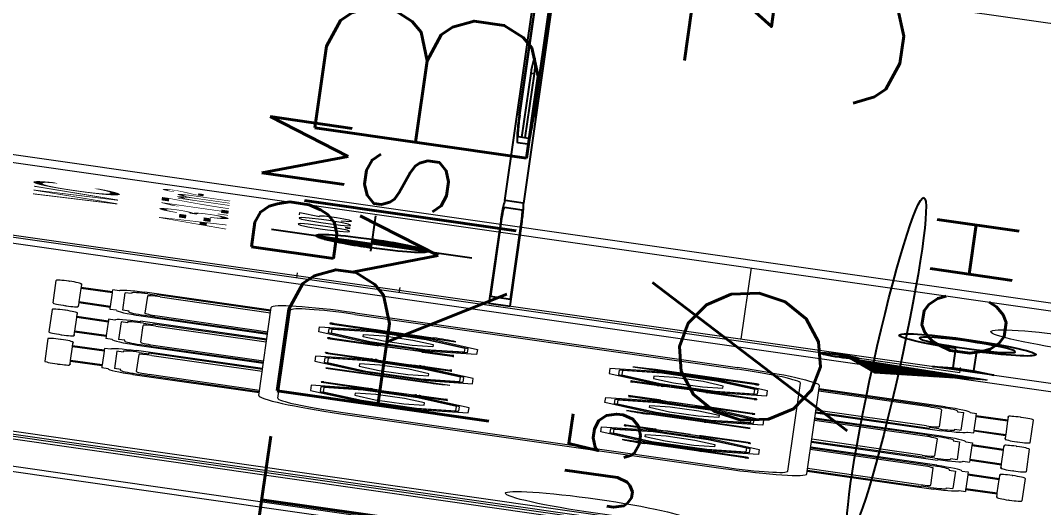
# Model space of a CAD drawing. Header units: millimetres. Extents: x -361192058 to 101130107379, y -14071650034 to 19218552450.
# Drawn here: x -136911.7 to -136823.7, y 44457.9 to 44499.8 of the extents above; entities that cross this region are included whole.
import ezdxf
from ezdxf.enums import TextEntityAlignment as Align

# ---------------------------------------------------------------- set-up
doc = ezdxf.new("R2010")
doc.units = ezdxf.units.MM
doc.header["$LTSCALE"] = 0.5
for name, color, linetype in [('02', 2, 'Continuous'), ('APBAN', 4, 'Continuous'), ('DIVERSOS', 4, 'Continuous'), ('ESQUADRIA', 3, 'Continuous'), ('HATCH', 8, 'Continuous'), ('MOBIL-I', 251, 'Continuous'), ('parede', 2, 'Continuous'), ('PISO', 8, 'Continuous'), ('TEXTO2', 3, 'Continuous'), ('TUBULAÇÃO_HIDRÁULICA', 5, 'Continuous'), ('TXT_0', 7, 'Continuous')]:
    doc.layers.add(name, color=color, linetype=linetype)
doc.styles.add('ADITIVOCAD', font='ROMANS.shx')
doc.styles.add('COTAS', font='romans.shx')
doc.styles.add('SANSSERIF', font='sas_____.pfb', dxfattribs={"height": 1})
doc.styles.get("Standard").update_dxf_attribs({"font": 'txt.shx', "height": 0.12})

# ---------------------------------------------------------------- blocks, each defined once
blk = doc.blocks.new('ADC_CHUVEIRO')
for p, q in [((0, 0.045), (0, -0.045)), ((0.03, 0.015), (0, 0.045)), ((0.395, 0.015), (0.03, 0.015)), ((0.03, -0.015), (0.03, 0.015)), ((0, -0.045), (0.03, -0.015)), ((0.03, -0.015), (0.3953, -0.015))]:
    blk.add_line(p, q)
blk.add_circle((0.494, 0.0009), 0.07)
blk.add_arc((0.494, 0.0009), 0.1, 189.1456, 171.891)
blk = doc.blocks.new('ADC_VASO_02')
blk.add_lwpolyline([(-0.175, 0.15), (-0.175, 0.6, -0.414214), (-0.125, 0.65), (0.125, 0.65, -0.414214), (0.175, 0.6), (0.175, 0.1496)], format="xyb")
for points in [[(0.1388, 0.2754, -0.414214), (0.0988, 0.2354), (-0.0948, 0.2354, -0.414214), (-0.1348, 0.2754), (-0.1348, 0.5704, -0.414214), (-0.0948, 0.6104), (0.0988, 0.6104, -0.414214), (0.1388, 0.5704)], [(0.1303, 0.2754, -0.414214), (0.0988, 0.2439), (-0.0948, 0.2439, -0.414214), (-0.1263, 0.2754), (-0.1263, 0.5704, -0.414214), (-0.0948, 0.6019), (0.0988, 0.6019, -0.414214), (0.1303, 0.5704)], [(-0.17, 0.15, 0.414214), (-0.2, 0.12), (-0.2, 0), (0.2, 0), (0.2, 0.12, 0.414214), (0.17, 0.15)], [(-0.17, 0.14, 0.414214), (-0.19, 0.12), (-0.19, 0.01), (0.19, 0.01), (0.19, 0.12, 0.414214), (0.17, 0.14)]]:
    blk.add_lwpolyline(points, format="xyb", close=True)
blk.add_lwpolyline([(0.0363, 0.2439), (0.0363, 0.3375), (-0.0344, 0.3375), (-0.0344, 0.2439)])
blk.add_arc((0.0009, 0.3215), 0.0388, 24.3951, 155.6049)
blk = doc.blocks.new('Adc_nivelpl')
h = blk.add_hatch()
h.set_pattern_fill('_U', color=256, scale=0.005, angle=45, style=0, double=1)
h.set_pattern_definition([(45, (-5.8772514, -3.5161936), (-0.003535534, 0.003535534), []), (135, (-5.8772514, -3.5161936), (-0.003535534, -0.003535534), [])])
h.paths.add_polyline_path([(0.1954, -0.0865, 0.414214), (0.0865, -0.1954), (0.1954, -0.1954)])
h.paths.add_polyline_path([(0.1954, -0.1954), (0.1954, -0.3043, 0.414214), (0.3043, -0.1954)])
for p, q in [((0.1954, 0), (0.1954, -0.3908)), ((0.8958, -0.1954), (0, -0.1954))]:
    blk.add_line(p, q)
blk.add_circle((0.1954, -0.1954), 0.1089)
at = {"flags": 8}
blk.add_attdef('NIVEL', (0.3642, -0.1501), '', height=0.1, dxfattribs=at)
blk = doc.blocks.new('Adh_hicol0')
for radius in [0.559, 0.515]:
    blk.add_circle((0, 0), radius)
blk = doc.blocks.new('Adh_BalaoAf')
for p, q in [((0, 0), (0.65, 0)), ((1.8, 0), (1.15, 0))]:
    blk.add_line(p, q)
blk.add_circle((0.9, 0), 0.25)
blk = doc.blocks.new('APROVADO QUADRA 21.2 MBVII')
at = {"layer": 'HATCH', "lineweight": 18}
h = blk.add_hatch(dxfattribs=at)
h.set_pattern_fill('LINE,_O', color=256, scale=0.001, angle=158.4888)
h.set_pattern_definition([(158.48882318, (6977.75186, 2650.1046233), (-0.001164217631, -0.002953848728), [])])
h.paths.add_polyline_path([(4747.5107, 2466.4483), (4747.6774, 2466.2856), (4747.7122, 2466.4879)])
at = {"layer": '02', "color": 8, "lineweight": 18}
blk.add_line((4749.1309, 2468.3473), (4749.1309, 2465.9973), dxfattribs=at)
at = {"layer": 'DIVERSOS', "color": 8, "lineweight": 18}
for p, q in [((4754.4727, 2451.1973), (4754.4727, 2473.7973)), ((4743.9809, 2465.6909), (4743.9809, 2467.6909)), ((4744.1309, 2467.6909), (4744.1309, 2465.6909))]:
    blk.add_line(p, q, dxfattribs=at)
at = {"layer": 'DIVERSOS', "lineweight": 18}
blk.add_line((4747.7122, 2466.4879), (4747.6774, 2466.2856), dxfattribs=at)
blk.add_lwpolyline([(4747.7122, 2466.4879), (4747.5107, 2466.4483), (4747.6774, 2466.2856)], dxfattribs=at)
at = {"layer": 'ESQUADRIA', "color": 8, "lineweight": 18}
for p, q in [((4744.0359, 2467.6909), (4744.0359, 2465.6909)), ((4744.0759, 2467.6909), (4744.0759, 2465.6909))]:
    blk.add_line(p, q, dxfattribs=at)
at = {"layer": 'MOBIL-I', "color": 8, "lineweight": 18}
for p, q in [((4745.9634, 2467.6213), (4745.9634, 2467.6222)), ((4746.5183, 2467.6213), (4746.5183, 2467.6222)), ((4746.6042, 2467.6213), (4746.6042, 2467.6222)), ((4745.5353, 2467.6037), (4745.5168, 2467.6037)), ((4745.5815, 2467.5576), (4745.5815, 2467.6037)), ((4745.5999, 2467.5576), (4745.5999, 2467.6037)), ((4745.858, 2467.5576), (4745.858, 2467.6037)), ((4745.8765, 2467.5576), (4745.8765, 2467.6037)), ((4745.9414, 2467.6037), (4745.9229, 2467.6037)), ((4746.0901, 2467.6037), (4746.0717, 2467.6037)), ((4746.1363, 2467.5576), (4746.1363, 2467.6037)), ((4746.1548, 2467.5576), (4746.1548, 2467.6037)), ((4746.4128, 2467.5576), (4746.4128, 2467.6037)), ((4746.4313, 2467.5576), (4746.4313, 2467.6037)), ((4746.4962, 2467.6037), (4746.4777, 2467.6037)), ((4746.6262, 2467.6037), (4746.6447, 2467.6037)), ((4746.6911, 2467.5576), (4746.6911, 2467.6037)), ((4746.7096, 2467.5576), (4746.7096, 2467.6037)), ((4746.9677, 2467.5576), (4746.9677, 2467.6037)), ((4746.9861, 2467.5576), (4746.9861, 2467.6037)), ((4747.0323, 2467.6037), (4747.0508, 2467.6037)), ((4745.5815, 2467.5576), (4745.5446, 2467.5576)), ((4745.5446, 2467.5483), (4745.5446, 2467.5576)), ((4745.5999, 2467.5576), (4745.5815, 2467.5576)), ((4745.858, 2467.5576), (4745.5999, 2467.5576)), ((4745.8765, 2467.5576), (4745.858, 2467.5576)), ((4745.9134, 2467.5576), (4745.8765, 2467.5576)), ((4745.9134, 2467.5483), (4745.9134, 2467.5576)), ((4746.1363, 2467.5576), (4746.0994, 2467.5576)), ((4746.0994, 2467.5483), (4746.0994, 2467.5576)), ((4746.1548, 2467.5576), (4746.1363, 2467.5576)), ((4746.4128, 2467.5576), (4746.1548, 2467.5576)), ((4746.4313, 2467.5576), (4746.4128, 2467.5576)), ((4746.4682, 2467.5576), (4746.4313, 2467.5576)), ((4746.4682, 2467.5483), (4746.4682, 2467.5576)), ((4746.6542, 2467.5576), (4746.6911, 2467.5576)), ((4746.6542, 2467.5483), (4746.6542, 2467.5576)), ((4746.6911, 2467.5576), (4746.7096, 2467.5576)), ((4746.7096, 2467.5576), (4746.9677, 2467.5576)), ((4746.9677, 2467.5576), (4746.9861, 2467.5576)), ((4746.9861, 2467.5576), (4747.023, 2467.5576)), ((4747.023, 2467.5483), (4747.023, 2467.5576)), ((4745.8949, 2467.5391), (4745.563, 2467.5391)), ((4745.563, 2467.5299), (4745.563, 2467.5391)), ((4745.8949, 2467.5299), (4745.8949, 2467.5391)), ((4746.4497, 2467.5391), (4746.1179, 2467.5391)), ((4746.1179, 2467.5299), (4746.1179, 2467.5391)), ((4746.4497, 2467.5299), (4746.4497, 2467.5391)), ((4746.6727, 2467.5391), (4747.0046, 2467.5391)), ((4746.6727, 2467.5299), (4746.6727, 2467.5391)), ((4747.0046, 2467.5299), (4747.0046, 2467.5391)), ((4745.5492, 2467.5299), (4745.563, 2467.5299)), ((4745.9088, 2467.5299), (4745.8949, 2467.5299)), ((4746.104, 2467.5299), (4746.1179, 2467.5299)), ((4746.4636, 2467.5299), (4746.4497, 2467.5299)), ((4746.6588, 2467.5299), (4746.6727, 2467.5299)), ((4747.0184, 2467.5299), (4747.0046, 2467.5299)), ((4745.4983, 2467.3269), (4745.4983, 2467.5114)), ((4745.5077, 2467.5114), (4745.4983, 2467.5114)), ((4745.5261, 2467.5068), (4745.5261, 2467.493)), ((4745.5676, 2467.5068), (4745.8903, 2467.5068)), ((4745.9318, 2467.5068), (4745.9318, 2467.493)), ((4745.9503, 2467.5114), (4745.9597, 2467.5114)), ((4745.9597, 2467.3269), (4745.9597, 2467.5114)), ((4746.0531, 2467.3269), (4746.0531, 2467.5114)), ((4746.0625, 2467.5114), (4746.0531, 2467.5114)), ((4746.0809, 2467.5068), (4746.0809, 2467.493)), ((4746.1225, 2467.5068), (4746.4451, 2467.5068)), ((4746.4867, 2467.5068), (4746.4867, 2467.493)), ((4746.5051, 2467.5114), (4746.5145, 2467.5114)), ((4746.5145, 2467.3269), (4746.5145, 2467.5114)), ((4746.6079, 2467.3269), (4746.6079, 2467.5114)), ((4746.6173, 2467.5114), (4746.6079, 2467.5114)), ((4746.6358, 2467.5068), (4746.6358, 2467.493)), ((4747, 2467.5068), (4746.6773, 2467.5068)), ((4747.0415, 2467.5068), (4747.0415, 2467.493)), ((4747.0599, 2467.5114), (4747.0693, 2467.5114)), ((4747.0693, 2467.3269), (4747.0693, 2467.5114)), ((4745.5167, 2467.3269), (4745.5167, 2467.493)), ((4745.5261, 2467.493), (4745.5167, 2467.493)), ((4745.9318, 2467.493), (4745.9412, 2467.493)), ((4745.9412, 2467.3269), (4745.9412, 2467.493)), ((4746.0715, 2467.3269), (4746.0715, 2467.493)), ((4746.0809, 2467.493), (4746.0715, 2467.493)), ((4746.4867, 2467.493), (4746.4961, 2467.493)), ((4746.4961, 2467.3269), (4746.4961, 2467.493)), ((4746.6264, 2467.3269), (4746.6264, 2467.493)), ((4746.6358, 2467.493), (4746.6264, 2467.493)), ((4747.0415, 2467.493), (4747.0509, 2467.493)), ((4747.0509, 2467.3269), (4747.0509, 2467.493)), ((4745.5492, 2467.4884), (4745.5492, 2467.3269)), ((4745.9088, 2467.4884), (4745.9088, 2467.3269)), ((4746.104, 2467.4884), (4746.104, 2467.3269)), ((4746.4636, 2467.4884), (4746.4636, 2467.3269)), ((4746.6588, 2467.4884), (4746.6588, 2467.3269)), ((4747.0184, 2467.4884), (4747.0184, 2467.3269)), ((4745.4481, 2467.3269), (4747.1195, 2467.3269)), ((4745.4481, 2467.2989), (4747.1195, 2467.2989)), ((4745.5851, 2467.2399), (4745.5916, 2467.2399)), ((4745.8639, 2467.2399), (4745.8703, 2467.2399)), ((4746.4187, 2467.2399), (4746.4251, 2467.2399)), ((4746.7037, 2467.2399), (4746.6973, 2467.2399)), ((4746.9825, 2467.2399), (4746.976, 2467.2399)), ((4745.5814, 2467.2362), (4745.5814, 2467.0885)), ((4745.5842, 2467.2344), (4745.5842, 2467.1716)), ((4745.5869, 2467.2371), (4745.5897, 2467.2371)), ((4745.5925, 2467.2344), (4745.5925, 2467.1716)), ((4745.5953, 2467.2362), (4745.5953, 2467.0553)), ((4745.8602, 2467.2362), (4745.8602, 2467.1674)), ((4745.8629, 2467.2362), (4745.8629, 2467.173)), ((4745.8639, 2467.2371), (4745.8703, 2467.2371)), ((4745.8712, 2467.2362), (4745.8712, 2467.173)), ((4745.874, 2467.2362), (4745.874, 2467.1674)), ((4746.1362, 2467.2362), (4746.1362, 2467.0885)), ((4746.139, 2467.2344), (4746.139, 2467.1716)), ((4746.1473, 2467.2344), (4746.1473, 2467.1716)), ((4746.1501, 2467.2362), (4746.1501, 2467.0553)), ((4746.415, 2467.2362), (4746.415, 2467.1674)), ((4746.4178, 2467.2362), (4746.4178, 2467.173)), ((4746.4187, 2467.2371), (4746.4251, 2467.2371)), ((4746.4261, 2467.2362), (4746.4261, 2467.173)), ((4746.4288, 2467.2362), (4746.4288, 2467.1674)), ((4746.6936, 2467.2362), (4746.6936, 2467.1674)), ((4746.6964, 2467.2362), (4746.6964, 2467.173)), ((4746.7037, 2467.2371), (4746.6973, 2467.2371)), ((4746.7047, 2467.2362), (4746.7047, 2467.173)), ((4746.7074, 2467.2362), (4746.7074, 2467.1674)), ((4746.9723, 2467.2362), (4746.9723, 2467.0553)), ((4746.9751, 2467.2344), (4746.9751, 2467.1716)), ((4746.9807, 2467.2371), (4746.9779, 2467.2371)), ((4746.9834, 2467.2344), (4746.9834, 2467.1716)), ((4746.9862, 2467.2362), (4746.9862, 2467.0885)), ((4745.3269, 2467.2057), (4745.3269, 2466.6463)), ((4745.3549, 2467.2057), (4745.3549, 2466.6463)), ((4747.2127, 2467.2057), (4747.2127, 2466.6463)), ((4747.2407, 2467.2057), (4747.2407, 2466.6463)), ((4745.5814, 2467.1661), (4745.5953, 2467.1661)), ((4745.5869, 2467.1689), (4745.5897, 2467.1689)), ((4745.874, 2467.1674), (4745.8602, 2467.1674)), ((4745.8657, 2467.1702), (4745.8685, 2467.1702)), ((4746.1362, 2467.1661), (4746.1501, 2467.1661)), ((4746.1418, 2467.1689), (4746.1445, 2467.1689)), ((4746.4288, 2467.1674), (4746.415, 2467.1674)), ((4746.4205, 2467.1702), (4746.4233, 2467.1702)), ((4746.6936, 2467.1674), (4746.7074, 2467.1674)), ((4746.7019, 2467.1702), (4746.6991, 2467.1702)), ((4746.9862, 2467.1661), (4746.9723, 2467.1661)), ((4746.9807, 2467.1689), (4746.9779, 2467.1689)), ((4745.8648, 2467.1522), (4745.8648, 2467.1153)), ((4745.8694, 2467.1522), (4745.8694, 2467.1153)), ((4746.4196, 2467.1522), (4746.4196, 2467.1153)), ((4746.4242, 2467.1522), (4746.4242, 2467.1153)), ((4746.6982, 2467.1522), (4746.6982, 2467.1153)), ((4746.7028, 2467.1522), (4746.7028, 2467.1153)), ((4745.8579, 2467.1003), (4745.8582, 2467.0579)), ((4745.8606, 2467.0944), (4745.8603, 2467.0579)), ((4745.8618, 2467.0969), (4745.8619, 2467.0969)), ((4745.8631, 2467.0944), (4745.8634, 2467.0579)), ((4745.8659, 2467.0944), (4745.8655, 2467.0579)), ((4745.8671, 2467.0969), (4745.8671, 2467.0969)), ((4745.8683, 2467.0944), (4745.8686, 2467.0579)), ((4745.8711, 2467.0944), (4745.8707, 2467.0579)), ((4745.8723, 2467.0969), (4745.8724, 2467.0969)), ((4745.8735, 2467.0944), (4745.8739, 2467.0579)), ((4745.8763, 2467.1003), (4745.876, 2467.0579)), ((4746.4127, 2467.1003), (4746.413, 2467.0579)), ((4746.4155, 2467.0944), (4746.4151, 2467.0579)), ((4746.4167, 2467.0969), (4746.4167, 2467.0969)), ((4746.4179, 2467.0944), (4746.4183, 2467.0579)), ((4746.4207, 2467.0944), (4746.4204, 2467.0579)), ((4746.4219, 2467.0969), (4746.4219, 2467.0969)), ((4746.4231, 2467.0944), (4746.4235, 2467.0579)), ((4746.4259, 2467.0944), (4746.4256, 2467.0579)), ((4746.4271, 2467.0969), (4746.4272, 2467.0969)), ((4746.4284, 2467.0944), (4746.4287, 2467.0579)), ((4746.4311, 2467.1003), (4746.4308, 2467.0579)), ((4746.6913, 2467.1003), (4746.6916, 2467.0579)), ((4746.694, 2467.0944), (4746.6937, 2467.0579)), ((4746.6953, 2467.0969), (4746.6952, 2467.0969)), ((4746.6965, 2467.0944), (4746.6969, 2467.0579)), ((4746.6993, 2467.0944), (4746.699, 2467.0579)), ((4746.7005, 2467.0969), (4746.7005, 2467.0969)), ((4746.7017, 2467.0944), (4746.7021, 2467.0579)), ((4746.7045, 2467.0944), (4746.7042, 2467.0579)), ((4746.7058, 2467.0969), (4746.7057, 2467.0969)), ((4746.707, 2467.0944), (4746.7073, 2467.0579)), ((4746.7097, 2467.1003), (4746.7094, 2467.0579)), ((4745.8592, 2467.0553), (4745.8593, 2467.0553)), ((4745.8645, 2467.0553), (4745.8645, 2467.0553)), ((4745.8697, 2467.0553), (4745.8697, 2467.0553)), ((4745.8749, 2467.0553), (4745.8749, 2467.0553)), ((4746.4141, 2467.0553), (4746.4141, 2467.0553)), ((4746.4193, 2467.0553), (4746.4193, 2467.0553)), ((4746.4245, 2467.0553), (4746.4245, 2467.0553)), ((4746.4298, 2467.0553), (4746.4298, 2467.0553)), ((4746.6927, 2467.0553), (4746.6927, 2467.0553)), ((4746.6979, 2467.0553), (4746.6979, 2467.0553)), ((4746.7031, 2467.0553), (4746.7031, 2467.0553)), ((4746.7084, 2467.0553), (4746.7083, 2467.0553)), ((4745.5953, 2466.6158), (4745.5953, 2466.7967)), ((4745.8579, 2466.7518), (4745.8582, 2466.7941)), ((4745.8592, 2466.7967), (4745.8593, 2466.7967)), ((4745.8606, 2466.7576), (4745.8603, 2466.7941)), ((4745.8631, 2466.7576), (4745.8634, 2466.7941)), ((4745.8645, 2466.7967), (4745.8645, 2466.7967)), ((4745.8659, 2466.7576), (4745.8655, 2466.7941)), ((4745.8683, 2466.7576), (4745.8686, 2466.7941)), ((4745.8697, 2466.7967), (4745.8697, 2466.7967)), ((4745.8711, 2466.7576), (4745.8707, 2466.7941)), ((4745.8735, 2466.7576), (4745.8739, 2466.7941)), ((4745.8749, 2466.7967), (4745.8749, 2466.7967)), ((4745.8763, 2466.7518), (4745.876, 2466.7941)), ((4746.1501, 2466.6158), (4746.1501, 2466.7967)), ((4746.4127, 2466.7518), (4746.413, 2466.7941)), ((4746.4141, 2466.7967), (4746.4141, 2466.7967)), ((4746.4155, 2466.7576), (4746.4151, 2466.7941)), ((4746.4179, 2466.7576), (4746.4183, 2466.7941)), ((4746.4193, 2466.7967), (4746.4193, 2466.7967)), ((4746.4207, 2466.7576), (4746.4204, 2466.7941)), ((4746.4231, 2466.7576), (4746.4235, 2466.7941)), ((4746.4245, 2466.7967), (4746.4245, 2466.7967)), ((4746.4259, 2466.7576), (4746.4256, 2466.7941)), ((4746.4284, 2466.7576), (4746.4287, 2466.7941)), ((4746.4298, 2466.7967), (4746.4298, 2466.7967)), ((4746.4311, 2466.7518), (4746.4308, 2466.7941)), ((4746.6913, 2466.7518), (4746.6916, 2466.7941)), ((4746.6927, 2466.7967), (4746.6927, 2466.7967)), ((4746.694, 2466.7576), (4746.6937, 2466.7941)), ((4746.6965, 2466.7576), (4746.6969, 2466.7941)), ((4746.6979, 2466.7967), (4746.6979, 2466.7967)), ((4746.6993, 2466.7576), (4746.699, 2466.7941)), ((4746.7017, 2466.7576), (4746.7021, 2466.7941)), ((4746.7031, 2466.7967), (4746.7031, 2466.7967)), ((4746.7045, 2466.7576), (4746.7042, 2466.7941)), ((4746.707, 2466.7576), (4746.7073, 2466.7941)), ((4746.7084, 2466.7967), (4746.7083, 2466.7967)), ((4746.7097, 2466.7518), (4746.7094, 2466.7941)), ((4746.9723, 2466.6158), (4746.9723, 2466.7967)), ((4745.5814, 2466.6158), (4745.5814, 2466.7635)), ((4746.1362, 2466.6158), (4746.1362, 2466.7635)), ((4746.9862, 2466.6158), (4746.9862, 2466.7635)), ((4745.8618, 2466.7551), (4745.8619, 2466.7551)), ((4745.8671, 2466.7551), (4745.8671, 2466.7551)), ((4745.8723, 2466.7551), (4745.8724, 2466.7551)), ((4746.4167, 2466.7551), (4746.4167, 2466.7551)), ((4746.4219, 2466.7551), (4746.4219, 2466.7551)), ((4746.4271, 2466.7551), (4746.4272, 2466.7551)), ((4746.6953, 2466.7551), (4746.6952, 2466.7551)), ((4746.7005, 2466.7551), (4746.7005, 2466.7551)), ((4746.7058, 2466.7551), (4746.7057, 2466.7551)), ((4745.8648, 2466.6998), (4745.8648, 2466.7367)), ((4745.8694, 2466.6998), (4745.8694, 2466.7367)), ((4746.4196, 2466.6998), (4746.4196, 2466.7367)), ((4746.4242, 2466.6998), (4746.4242, 2466.7367)), ((4746.6982, 2466.6998), (4746.6982, 2466.7367)), ((4746.7028, 2466.6998), (4746.7028, 2466.7367)), ((4745.5814, 2466.6859), (4745.5953, 2466.6859)), ((4745.5842, 2466.6176), (4745.5842, 2466.6804)), ((4745.5869, 2466.6832), (4745.5897, 2466.6832)), ((4745.5925, 2466.6176), (4745.5925, 2466.6804)), ((4745.874, 2466.6846), (4745.8602, 2466.6846)), ((4745.8602, 2466.6158), (4745.8602, 2466.6846)), ((4745.8629, 2466.6158), (4745.8629, 2466.679)), ((4745.8657, 2466.6818), (4745.8685, 2466.6818)), ((4745.8712, 2466.6158), (4745.8712, 2466.679)), ((4745.874, 2466.6158), (4745.874, 2466.6846)), ((4746.1362, 2466.6859), (4746.1501, 2466.6859)), ((4746.139, 2466.6176), (4746.139, 2466.6804)), ((4746.1418, 2466.6832), (4746.1445, 2466.6832)), ((4746.1473, 2466.6176), (4746.1473, 2466.6804)), ((4746.415, 2466.6158), (4746.415, 2466.6846)), ((4746.4288, 2466.6846), (4746.415, 2466.6846)), ((4746.4178, 2466.6158), (4746.4178, 2466.679)), ((4746.4205, 2466.6818), (4746.4233, 2466.6818)), ((4746.4261, 2466.6158), (4746.4261, 2466.679)), ((4746.4288, 2466.6158), (4746.4288, 2466.6846)), ((4746.6936, 2466.6846), (4746.7074, 2466.6846)), ((4746.6936, 2466.6158), (4746.6936, 2466.6846)), ((4746.6964, 2466.6158), (4746.6964, 2466.679)), ((4746.7019, 2466.6818), (4746.6991, 2466.6818)), ((4746.7047, 2466.6158), (4746.7047, 2466.679)), ((4746.7074, 2466.6158), (4746.7074, 2466.6846)), ((4746.9862, 2466.6859), (4746.9723, 2466.6859)), ((4746.9751, 2466.6176), (4746.9751, 2466.6804)), ((4746.9807, 2466.6832), (4746.9779, 2466.6832)), ((4746.9834, 2466.6176), (4746.9834, 2466.6804)), ((4745.5851, 2466.6121), (4745.5916, 2466.6121)), ((4745.5869, 2466.6149), (4745.5897, 2466.6149)), ((4745.8639, 2466.6149), (4745.8703, 2466.6149)), ((4745.8639, 2466.6121), (4745.8703, 2466.6121)), ((4746.4187, 2466.6149), (4746.4251, 2466.6149)), ((4746.4187, 2466.6121), (4746.4251, 2466.6121)), ((4746.7037, 2466.6149), (4746.6973, 2466.6149)), ((4746.7037, 2466.6121), (4746.6973, 2466.6121)), ((4746.9825, 2466.6121), (4746.976, 2466.6121)), ((4746.9807, 2466.6149), (4746.9779, 2466.6149)), ((4745.4481, 2466.5531), (4747.1195, 2466.5531)), ((4745.4481, 2466.5252), (4747.1195, 2466.5252)), ((4745.4983, 2466.5252), (4745.4983, 2466.3406)), ((4745.5167, 2466.5252), (4745.5167, 2466.359)), ((4745.5492, 2466.3637), (4745.5492, 2466.5252)), ((4745.9088, 2466.3637), (4745.9088, 2466.5252)), ((4745.9412, 2466.5252), (4745.9412, 2466.359)), ((4745.9597, 2466.5252), (4745.9597, 2466.3406)), ((4746.0531, 2466.5252), (4746.0531, 2466.3406)), ((4746.0715, 2466.5252), (4746.0715, 2466.359)), ((4746.104, 2466.3637), (4746.104, 2466.5252)), ((4746.4636, 2466.3637), (4746.4636, 2466.5252)), ((4746.4961, 2466.5252), (4746.4961, 2466.359)), ((4746.5145, 2466.5252), (4746.5145, 2466.3406)), ((4746.6079, 2466.5252), (4746.6079, 2466.3406)), ((4746.6264, 2466.5252), (4746.6264, 2466.359)), ((4746.6588, 2466.3637), (4746.6588, 2466.5252)), ((4747.0184, 2466.3637), (4747.0184, 2466.5252)), ((4747.0509, 2466.5252), (4747.0509, 2466.359)), ((4747.0693, 2466.5252), (4747.0693, 2466.3406)), ((4745.5261, 2466.359), (4745.5167, 2466.359)), ((4745.5261, 2466.3452), (4745.5261, 2466.359)), ((4745.9318, 2466.359), (4745.9412, 2466.359)), ((4745.9318, 2466.3452), (4745.9318, 2466.359)), ((4746.0809, 2466.359), (4746.0715, 2466.359)), ((4746.0809, 2466.3452), (4746.0809, 2466.359)), ((4746.4867, 2466.359), (4746.4961, 2466.359)), ((4746.4867, 2466.3452), (4746.4867, 2466.359)), ((4746.6358, 2466.359), (4746.6264, 2466.359)), ((4746.6358, 2466.3452), (4746.6358, 2466.359)), ((4747.0415, 2466.359), (4747.0509, 2466.359)), ((4747.0415, 2466.3452), (4747.0415, 2466.359)), ((4745.5077, 2466.3406), (4745.4983, 2466.3406)), ((4745.5676, 2466.3452), (4745.8903, 2466.3452)), ((4745.9503, 2466.3406), (4745.9597, 2466.3406)), ((4746.0625, 2466.3406), (4746.0531, 2466.3406)), ((4746.1225, 2466.3452), (4746.4451, 2466.3452)), ((4746.5051, 2466.3406), (4746.5145, 2466.3406)), ((4746.6173, 2466.3406), (4746.6079, 2466.3406)), ((4747, 2466.3452), (4746.6773, 2466.3452)), ((4747.0599, 2466.3406), (4747.0693, 2466.3406)), ((4745.5492, 2466.3221), (4745.563, 2466.3221)), ((4745.563, 2466.3221), (4745.563, 2466.3129)), ((4745.9088, 2466.3221), (4745.8949, 2466.3221)), ((4745.8949, 2466.3221), (4745.8949, 2466.3129)), ((4746.104, 2466.3221), (4746.1179, 2466.3221)), ((4746.1179, 2466.3221), (4746.1179, 2466.3129)), ((4746.4497, 2466.3221), (4746.4497, 2466.3129)), ((4746.4636, 2466.3221), (4746.4497, 2466.3221)), ((4746.6588, 2466.3221), (4746.6727, 2466.3221)), ((4746.6727, 2466.3221), (4746.6727, 2466.3129)), ((4747.0184, 2466.3221), (4747.0046, 2466.3221)), ((4747.0046, 2466.3221), (4747.0046, 2466.3129)), ((4745.8949, 2466.3129), (4745.563, 2466.3129)), ((4746.4497, 2466.3129), (4746.1179, 2466.3129)), ((4746.6727, 2466.3129), (4747.0046, 2466.3129)), ((4745.5446, 2466.3037), (4745.5446, 2466.2944)), ((4745.5815, 2466.2944), (4745.5446, 2466.2944)), ((4745.5999, 2466.2944), (4745.5815, 2466.2944)), ((4745.5815, 2466.2944), (4745.5815, 2466.2483)), ((4745.858, 2466.2944), (4745.5999, 2466.2944)), ((4745.5999, 2466.2944), (4745.5999, 2466.2483)), ((4745.8765, 2466.2944), (4745.858, 2466.2944)), ((4745.858, 2466.2944), (4745.858, 2466.2483)), ((4745.9134, 2466.2944), (4745.8765, 2466.2944)), ((4745.8765, 2466.2944), (4745.8765, 2466.2483)), ((4745.9134, 2466.3037), (4745.9134, 2466.2944)), ((4746.0994, 2466.3037), (4746.0994, 2466.2944)), ((4746.1363, 2466.2944), (4746.0994, 2466.2944)), ((4746.1548, 2466.2944), (4746.1363, 2466.2944)), ((4746.1363, 2466.2944), (4746.1363, 2466.2483)), ((4746.4128, 2466.2944), (4746.1548, 2466.2944)), ((4746.1548, 2466.2944), (4746.1548, 2466.2483)), ((4746.4313, 2466.2944), (4746.4128, 2466.2944)), ((4746.4128, 2466.2944), (4746.4128, 2466.2483)), ((4746.4682, 2466.2944), (4746.4313, 2466.2944)), ((4746.4313, 2466.2944), (4746.4313, 2466.2483)), ((4746.4682, 2466.3037), (4746.4682, 2466.2944)), ((4746.6542, 2466.3037), (4746.6542, 2466.2944)), ((4746.6542, 2466.2944), (4746.6911, 2466.2944)), ((4746.6911, 2466.2944), (4746.7096, 2466.2944)), ((4746.6911, 2466.2944), (4746.6911, 2466.2483)), ((4746.7096, 2466.2944), (4746.9677, 2466.2944)), ((4746.7096, 2466.2944), (4746.7096, 2466.2483)), ((4746.9677, 2466.2944), (4746.9861, 2466.2944)), ((4746.9677, 2466.2944), (4746.9677, 2466.2483)), ((4746.9861, 2466.2944), (4747.023, 2466.2944)), ((4746.9861, 2466.2944), (4746.9861, 2466.2483)), ((4747.023, 2466.3037), (4747.023, 2466.2944)), ((4745.5353, 2466.2483), (4745.5168, 2466.2483)), ((4745.9414, 2466.2483), (4745.9229, 2466.2483)), ((4746.0901, 2466.2483), (4746.0717, 2466.2483)), ((4746.4962, 2466.2483), (4746.4777, 2466.2483)), ((4746.6262, 2466.2483), (4746.6447, 2466.2483)), ((4747.0323, 2466.2483), (4747.0508, 2466.2483)), ((4745.9634, 2466.2308), (4745.9634, 2466.2298)), ((4746.5183, 2466.2308), (4746.5183, 2466.2298)), ((4746.6042, 2466.2308), (4746.6042, 2466.2298))]:
    blk.add_line(p, q, dxfattribs=at)
for points in [[(4745.945, 2467.6406), (4745.5167, 2467.6406, 0.414214), (4745.4983, 2467.6222), (4745.4983, 2467.6213, 0.414214), (4745.5158, 2467.6037), (4745.5815, 2467.6037, 0.414214)], [(4745.9634, 2467.6222, 0.414214), (4745.945, 2467.6406, 0.414214)], [(4746.4998, 2467.6406), (4746.0715, 2467.6406, 0.414214), (4746.0531, 2467.6222), (4746.0531, 2467.6213, 0.414214), (4746.0706, 2467.6037), (4746.1363, 2467.6037, 0.414214)], [(4746.5183, 2467.6222, 0.414214), (4746.4998, 2467.6406, 0.414214)], [(4746.6042, 2467.6222, -0.414214), (4746.6226, 2467.6406, -0.414214)], [(4746.6226, 2467.6406), (4747.0509, 2467.6406, -0.414214), (4747.0693, 2467.6222), (4747.0693, 2467.6213, -0.414214), (4747.0518, 2467.6037), (4746.9861, 2467.6037, -0.414214)], [(4745.8765, 2467.6037), (4745.9459, 2467.6037, 0.414214), (4745.9634, 2467.6213)], [(4746.4313, 2467.6037), (4746.5007, 2467.6037, 0.414214), (4746.5183, 2467.6213)], [(4746.6911, 2467.6037), (4746.6217, 2467.6037, -0.414214), (4746.6042, 2467.6213)], [(4745.5815, 2467.6037), (4745.5999, 2467.6037, 0.414214)], [(4745.5999, 2467.6037), (4745.858, 2467.6037, 0.414214)], [(4745.858, 2467.6037), (4745.8765, 2467.6037, 0.414214)], [(4746.1363, 2467.6037), (4746.1548, 2467.6037, 0.414214)], [(4746.1548, 2467.6037), (4746.4128, 2467.6037, 0.414214)], [(4746.4128, 2467.6037), (4746.4313, 2467.6037, 0.414214)], [(4746.7096, 2467.6037), (4746.6911, 2467.6037, -0.414214)], [(4746.9677, 2467.6037), (4746.7096, 2467.6037, -0.414214)], [(4746.9861, 2467.6037), (4746.9677, 2467.6037, -0.414214)], [(4745.945, 2466.2114), (4745.5167, 2466.2114, -0.414214), (4745.4983, 2466.2298), (4745.4983, 2466.2308, -0.414214), (4745.5158, 2466.2483), (4745.5815, 2466.2483, -0.414214)], [(4745.5815, 2466.2483), (4745.5999, 2466.2483, -0.414214)], [(4745.5999, 2466.2483), (4745.858, 2466.2483, -0.414214)], [(4745.858, 2466.2483), (4745.8765, 2466.2483, -0.414214)], [(4745.8765, 2466.2483), (4745.9459, 2466.2483, -0.414214), (4745.9634, 2466.2308)], [(4746.4998, 2466.2114), (4746.0715, 2466.2114, -0.414214), (4746.0531, 2466.2298), (4746.0531, 2466.2308, -0.414214), (4746.0706, 2466.2483), (4746.1363, 2466.2483, -0.414214)], [(4746.1363, 2466.2483), (4746.1548, 2466.2483, -0.414214)], [(4746.1548, 2466.2483), (4746.4128, 2466.2483, -0.414214)], [(4746.4128, 2466.2483), (4746.4313, 2466.2483, -0.414214)], [(4746.4313, 2466.2483), (4746.5007, 2466.2483, -0.414214), (4746.5183, 2466.2308)], [(4746.6911, 2466.2483), (4746.6217, 2466.2483, 0.414214), (4746.6042, 2466.2308)], [(4746.6226, 2466.2114), (4747.0509, 2466.2114, 0.414214), (4747.0693, 2466.2298), (4747.0693, 2466.2308, 0.414214), (4747.0518, 2466.2483), (4746.9861, 2466.2483, 0.414214)], [(4746.7096, 2466.2483), (4746.6911, 2466.2483, 0.414214)], [(4746.9677, 2466.2483), (4746.7096, 2466.2483, 0.414214)], [(4746.9861, 2466.2483), (4746.9677, 2466.2483, 0.414214)], [(4745.9634, 2466.2298, -0.414214), (4745.945, 2466.2114, -0.414214)], [(4746.5183, 2466.2298, -0.414214), (4746.4998, 2466.2114, -0.414214)], [(4746.6042, 2466.2298, 0.414214), (4746.6226, 2466.2114, 0.414214)]]:
    blk.add_lwpolyline(points, format="xyb", dxfattribs=at)
for points in [[(4745.6137, 2467.0904), (4745.6813, 2467.0229), (4745.7769, 2467.0229), (4745.8445, 2467.0904), (4745.8445, 2467.186), (4745.7769, 2467.2536), (4745.6813, 2467.2536), (4745.6137, 2467.186)], [(4746.1686, 2467.0904), (4746.2361, 2467.0229), (4746.3317, 2467.0229), (4746.3993, 2467.0904), (4746.3993, 2467.186), (4746.3317, 2467.2536), (4746.2361, 2467.2536), (4746.1686, 2467.186)], [(4746.9539, 2467.0904), (4746.8863, 2467.0229), (4746.7907, 2467.0229), (4746.7231, 2467.0904), (4746.7231, 2467.186), (4746.7907, 2467.2536), (4746.8863, 2467.2536), (4746.9539, 2467.186)], [(4745.6276, 2467.0962), (4745.687, 2467.0367), (4745.7711, 2467.0367), (4745.8306, 2467.0962), (4745.8306, 2467.1803), (4745.7711, 2467.2397), (4745.687, 2467.2397), (4745.6276, 2467.1803)], [(4746.1824, 2467.0962), (4746.2419, 2467.0367), (4746.326, 2467.0367), (4746.3854, 2467.0962), (4746.3854, 2467.1803), (4746.326, 2467.2397), (4746.2419, 2467.2397), (4746.1824, 2467.1803)], [(4746.94, 2467.0962), (4746.8806, 2467.0367), (4746.7965, 2467.0367), (4746.737, 2467.0962), (4746.737, 2467.1803), (4746.7965, 2467.2397), (4746.8806, 2467.2397), (4746.94, 2467.1803)], [(4745.6322, 2467.0981), (4745.689, 2467.0413), (4745.7692, 2467.0413), (4745.826, 2467.0981), (4745.826, 2467.1784), (4745.7692, 2467.2351), (4745.689, 2467.2351), (4745.6322, 2467.1784)], [(4746.187, 2467.0981), (4746.2438, 2467.0413), (4746.3241, 2467.0413), (4746.3808, 2467.0981), (4746.3808, 2467.1784), (4746.3241, 2467.2351), (4746.2438, 2467.2351), (4746.187, 2467.1784)], [(4746.9354, 2467.0981), (4746.8786, 2467.0413), (4746.7984, 2467.0413), (4746.7416, 2467.0981), (4746.7416, 2467.1784), (4746.7984, 2467.2351), (4746.8786, 2467.2351), (4746.9354, 2467.1784)], [(4745.6783, 2467.1172), (4745.7081, 2467.0875), (4745.7501, 2467.0875), (4745.7799, 2467.1172), (4745.7799, 2467.1593), (4745.7501, 2467.189), (4745.7081, 2467.189), (4745.6783, 2467.1593)], [(4746.2332, 2467.1172), (4746.2629, 2467.0875), (4746.3049, 2467.0875), (4746.3347, 2467.1172), (4746.3347, 2467.1593), (4746.3049, 2467.189), (4746.2629, 2467.189), (4746.2332, 2467.1593)], [(4746.8893, 2467.1172), (4746.8595, 2467.0875), (4746.8175, 2467.0875), (4746.7877, 2467.1172), (4746.7877, 2467.1593), (4746.8175, 2467.189), (4746.8595, 2467.189), (4746.8893, 2467.1593)], [(4745.6137, 2466.7616), (4745.6813, 2466.8291), (4745.7769, 2466.8291), (4745.8445, 2466.7616), (4745.8445, 2466.666), (4745.7769, 2466.5984), (4745.6813, 2466.5984), (4745.6137, 2466.666)], [(4746.1686, 2466.7616), (4746.2361, 2466.8291), (4746.3317, 2466.8291), (4746.3993, 2466.7616), (4746.3993, 2466.666), (4746.3317, 2466.5984), (4746.2361, 2466.5984), (4746.1686, 2466.666)], [(4746.9539, 2466.7616), (4746.8863, 2466.8291), (4746.7907, 2466.8291), (4746.7231, 2466.7616), (4746.7231, 2466.666), (4746.7907, 2466.5984), (4746.8863, 2466.5984), (4746.9539, 2466.666)], [(4745.6276, 2466.7558), (4745.687, 2466.8153), (4745.7711, 2466.8153), (4745.8306, 2466.7558), (4745.8306, 2466.6717), (4745.7711, 2466.6123), (4745.687, 2466.6123), (4745.6276, 2466.6717)], [(4745.6322, 2466.7539), (4745.689, 2466.8107), (4745.7692, 2466.8107), (4745.826, 2466.7539), (4745.826, 2466.6736), (4745.7692, 2466.6169), (4745.689, 2466.6169), (4745.6322, 2466.6736)], [(4746.1824, 2466.7558), (4746.2419, 2466.8153), (4746.326, 2466.8153), (4746.3854, 2466.7558), (4746.3854, 2466.6717), (4746.326, 2466.6123), (4746.2419, 2466.6123), (4746.1824, 2466.6717)], [(4746.187, 2466.7539), (4746.2438, 2466.8107), (4746.3241, 2466.8107), (4746.3808, 2466.7539), (4746.3808, 2466.6736), (4746.3241, 2466.6169), (4746.2438, 2466.6169), (4746.187, 2466.6736)], [(4746.94, 2466.7558), (4746.8806, 2466.8153), (4746.7965, 2466.8153), (4746.737, 2466.7558), (4746.737, 2466.6717), (4746.7965, 2466.6123), (4746.8806, 2466.6123), (4746.94, 2466.6717)], [(4746.9354, 2466.7539), (4746.8786, 2466.8107), (4746.7984, 2466.8107), (4746.7416, 2466.7539), (4746.7416, 2466.6736), (4746.7984, 2466.6169), (4746.8786, 2466.6169), (4746.9354, 2466.6736)], [(4745.6783, 2466.7348), (4745.7081, 2466.7645), (4745.7501, 2466.7645), (4745.7799, 2466.7348), (4745.7799, 2466.6928), (4745.7501, 2466.663), (4745.7081, 2466.663), (4745.6783, 2466.6928)], [(4746.2332, 2466.7348), (4746.2629, 2466.7645), (4746.3049, 2466.7645), (4746.3347, 2466.7348), (4746.3347, 2466.6928), (4746.3049, 2466.663), (4746.2629, 2466.663), (4746.2332, 2466.6928)], [(4746.8893, 2466.7348), (4746.8595, 2466.7645), (4746.8175, 2466.7645), (4746.7877, 2466.7348), (4746.7877, 2466.6928), (4746.8175, 2466.663), (4746.8595, 2466.663), (4746.8893, 2466.6928)]]:
    blk.add_lwpolyline(points, close=True, dxfattribs=at)
for centre, radius, start, end in [((4745.5446, 2467.5114), 0.0369, 90, 180), ((4745.9134, 2467.5114), 0.0369, 0, 90), ((4746.0994, 2467.5114), 0.0369, 90, 180), ((4746.4682, 2467.5114), 0.0369, 0, 90), ((4746.6542, 2467.5114), 0.0369, 90, 180), ((4747.023, 2467.5114), 0.0369, 0, 90), ((4745.5492, 2467.5068), 0.0231, 90, 180), ((4745.9088, 2467.5068), 0.0231, 0, 90), ((4746.104, 2467.5068), 0.0231, 90, 180), ((4746.4636, 2467.5068), 0.0231, 0, 90), ((4746.6588, 2467.5068), 0.0231, 90, 180), ((4747.0184, 2467.5068), 0.0231, 0, 90), ((4745.5676, 2467.4884), 0.0185, 90, 180), ((4745.8903, 2467.4884), 0.0185, 0, 90), ((4746.1225, 2467.4884), 0.0185, 90, 180), ((4746.4451, 2467.4884), 0.0185, 0, 90), ((4746.6773, 2467.4884), 0.0185, 90, 180), ((4747, 2467.4884), 0.0185, 0, 90), ((4745.4481, 2467.2057), 0.1212, 90, 180), ((4747.1195, 2467.2057), 0.1212, 0, 90), ((4745.4481, 2467.2057), 0.0932, 90, 180), ((4747.1195, 2467.2057), 0.0932, 0, 90), ((4745.5851, 2467.2362), 0.00369, 90, 180), ((4745.5916, 2467.2362), 0.00369, 0, 90), ((4745.8639, 2467.2362), 0.00369, 90, 180), ((4745.8703, 2467.2362), 0.00369, 0, 90), ((4746.4187, 2467.2362), 0.00369, 90, 180), ((4746.4251, 2467.2362), 0.00369, 0, 90), ((4746.6973, 2467.2362), 0.00369, 90, 180), ((4746.7037, 2467.2362), 0.00369, 0, 90), ((4746.976, 2467.2362), 0.00369, 90, 180), ((4746.9825, 2467.2362), 0.00369, 0, 90), ((4745.5869, 2467.2344), 0.00277, 90, 180), ((4745.5897, 2467.2344), 0.00277, 0, 90), ((4745.8639, 2467.2362), 0.000923, 90, 180), ((4745.8703, 2467.2362), 0.000923, 0, 90), ((4746.4187, 2467.2362), 0.000923, 90, 180), ((4746.4251, 2467.2362), 0.000923, 0, 90), ((4746.6973, 2467.2362), 0.000923, 90, 180), ((4746.7037, 2467.2362), 0.000923, 0, 90), ((4746.9779, 2467.2344), 0.00277, 90, 180), ((4746.9807, 2467.2344), 0.00277, 0, 90), ((4745.5869, 2467.1716), 0.00277, 180, 270), ((4745.5897, 2467.1716), 0.00277, 270, 0), ((4745.8637, 2467.1674), 0.00355, 180, 219.3605), ((4745.8476, 2467.1542), 0.0173, 353.468, 39.3605), ((4745.8657, 2467.173), 0.00277, 180, 270), ((4745.8685, 2467.173), 0.00277, 270, 0), ((4745.8866, 2467.1542), 0.0173, 140.6395, 186.532), ((4745.8705, 2467.1674), 0.00355, 320.6395, 0), ((4746.1418, 2467.1716), 0.00277, 180, 270), ((4746.1445, 2467.1716), 0.00277, 270, 0), ((4746.4185, 2467.1674), 0.00355, 180, 219.3605), ((4746.4024, 2467.1542), 0.0173, 353.468, 39.3605), ((4746.4205, 2467.173), 0.00277, 180, 270), ((4746.4233, 2467.173), 0.00277, 270, 0), ((4746.4414, 2467.1542), 0.0173, 140.6395, 186.532), ((4746.4253, 2467.1674), 0.00355, 320.6395, 0), ((4746.6971, 2467.1674), 0.00355, 180, 219.3605), ((4746.681, 2467.1542), 0.0173, 353.468, 39.3605), ((4746.6991, 2467.173), 0.00277, 180, 270), ((4746.7019, 2467.173), 0.00277, 270, 0), ((4746.72, 2467.1542), 0.0173, 140.6395, 186.532), ((4746.7039, 2467.1674), 0.00355, 320.6395, 0), ((4746.9779, 2467.1716), 0.00277, 180, 270), ((4746.9807, 2467.1716), 0.00277, 270, 0), ((4745.8307, 2467.1237), 0.0351, 322.6134, 346.1777), ((4745.9035, 2467.1237), 0.0351, 193.8223, 217.3866), ((4746.3855, 2467.1237), 0.0351, 322.6134, 346.1777), ((4746.4583, 2467.1237), 0.0351, 193.8223, 217.3866), ((4746.6641, 2467.1237), 0.0351, 322.6134, 346.1777), ((4746.7369, 2467.1237), 0.0351, 193.8223, 217.3866), ((4745.8614, 2467.1003), 0.00355, 142.6134, 180), ((4745.8635, 2467.0946), 0.00283, 125.0574, 182.8029), ((4745.8603, 2467.0946), 0.00283, 357.1971, 54.9426), ((4745.8687, 2467.0946), 0.00283, 125.0574, 182.8029), ((4745.8655, 2467.0946), 0.00283, 357.1971, 54.9426), ((4745.8739, 2467.0946), 0.00283, 125.0574, 182.8029), ((4745.8707, 2467.0946), 0.00283, 357.1971, 54.9426), ((4745.8728, 2467.1003), 0.00355, 0, 37.3866), ((4746.4162, 2467.1003), 0.00355, 142.6134, 180), ((4746.4183, 2467.0946), 0.00283, 125.0574, 182.8029), ((4746.4151, 2467.0946), 0.00283, 357.1971, 54.9426), ((4746.4235, 2467.0946), 0.00283, 125.0574, 182.8029), ((4746.4203, 2467.0946), 0.00283, 357.1971, 54.9426), ((4746.4287, 2467.0946), 0.00283, 125.0574, 182.8029), ((4746.4256, 2467.0946), 0.00283, 357.1971, 54.9426), ((4746.4276, 2467.1003), 0.00355, 0, 37.3866), ((4746.6948, 2467.1003), 0.00355, 142.6134, 180), ((4746.6969, 2467.0946), 0.00283, 125.0574, 182.8029), ((4746.6937, 2467.0946), 0.00283, 357.1971, 54.9426), ((4746.7021, 2467.0946), 0.00283, 125.0574, 182.8029), ((4746.6989, 2467.0946), 0.00283, 357.1971, 54.9426), ((4746.7073, 2467.0946), 0.00283, 125.0574, 182.8029), ((4746.7041, 2467.0946), 0.00283, 357.1971, 54.9426), ((4746.7062, 2467.1003), 0.00355, 0, 37.3866), ((4745.6369, 2467.0922), 0.0556, 183.8032, 221.5035), ((4746.1917, 2467.0922), 0.0556, 183.8032, 221.5035), ((4746.9307, 2467.0922), 0.0556, 318.4965, 356.1968), ((4745.8607, 2467.0574), 0.00253, 169.8701, 235.3535), ((4745.8578, 2467.0574), 0.00253, 304.6465, 10.1299), ((4745.8659, 2467.0574), 0.00252, 169.4333, 235.0763), ((4745.863, 2467.0574), 0.00253, 304.6465, 10.1299), ((4745.8711, 2467.0574), 0.00253, 169.8701, 235.3535), ((4745.8683, 2467.0574), 0.00251, 305.2035, 11.0044), ((4745.8764, 2467.0574), 0.00253, 169.8701, 235.3535), ((4745.8735, 2467.0574), 0.00251, 305.2035, 11.0044), ((4746.4155, 2467.0574), 0.00253, 169.8701, 235.3535), ((4746.4126, 2467.0574), 0.00253, 304.6465, 10.1299), ((4746.4207, 2467.0574), 0.00252, 169.4333, 235.0763), ((4746.4179, 2467.0574), 0.00253, 304.6465, 10.1299), ((4746.426, 2467.0574), 0.00253, 169.8701, 235.3535), ((4746.4231, 2467.0574), 0.00251, 305.2035, 11.0044), ((4746.4312, 2467.0574), 0.00253, 169.8701, 235.3535), ((4746.4283, 2467.0574), 0.00251, 305.2035, 11.0044), ((4746.6941, 2467.0574), 0.00251, 168.9956, 234.7965), ((4746.6912, 2467.0574), 0.00253, 304.6465, 10.1299), ((4746.6993, 2467.0574), 0.00251, 168.9956, 234.7965), ((4746.6965, 2467.0574), 0.00253, 304.6465, 10.1299), ((4746.7046, 2467.0574), 0.00253, 169.8701, 235.3535), ((4746.7017, 2467.0574), 0.00252, 304.9237, 10.5667), ((4746.7098, 2467.0574), 0.00253, 169.8701, 235.3535), ((4746.7069, 2467.0574), 0.00253, 304.6465, 10.1299), ((4745.6369, 2466.7598), 0.0556, 138.4965, 176.1968), ((4745.8607, 2466.7946), 0.00253, 124.6465, 190.1299), ((4745.8578, 2466.7946), 0.00253, 349.8701, 55.3535), ((4745.8659, 2466.7946), 0.00252, 124.9237, 190.5667), ((4745.863, 2466.7946), 0.00253, 349.8701, 55.3535), ((4745.8711, 2466.7946), 0.00253, 124.6465, 190.1299), ((4745.8683, 2466.7946), 0.00251, 348.9956, 54.7965), ((4745.8764, 2466.7946), 0.00253, 124.6465, 190.1299), ((4745.8735, 2466.7946), 0.00251, 348.9956, 54.7965), ((4746.1917, 2466.7598), 0.0556, 138.4965, 176.1968), ((4746.4155, 2466.7946), 0.00253, 124.6465, 190.1299), ((4746.4126, 2466.7946), 0.00253, 349.8701, 55.3535), ((4746.4207, 2466.7946), 0.00252, 124.9237, 190.5667), ((4746.4179, 2466.7946), 0.00253, 349.8701, 55.3535), ((4746.426, 2466.7946), 0.00253, 124.6465, 190.1299), ((4746.4231, 2466.7946), 0.00251, 348.9956, 54.7965), ((4746.4312, 2466.7946), 0.00253, 124.6465, 190.1299), ((4746.4283, 2466.7946), 0.00251, 348.9956, 54.7965), ((4746.6941, 2466.7946), 0.00251, 125.2035, 191.0044), ((4746.6912, 2466.7946), 0.00253, 349.8701, 55.3535), ((4746.6993, 2466.7946), 0.00251, 125.2035, 191.0044), ((4746.6965, 2466.7946), 0.00253, 349.8701, 55.3535), ((4746.7046, 2466.7946), 0.00253, 124.6465, 190.1299), ((4746.7017, 2466.7946), 0.00252, 349.4333, 55.0763), ((4746.7098, 2466.7946), 0.00253, 124.6465, 190.1299), ((4746.7069, 2466.7946), 0.00253, 349.8701, 55.3535), ((4746.9307, 2466.7598), 0.0556, 3.8032, 41.5035), ((4745.8614, 2466.7518), 0.00355, 180, 217.3866), ((4745.8307, 2466.7283), 0.0351, 13.8223, 37.3866), ((4745.8635, 2466.7575), 0.00283, 177.1971, 234.9426), ((4745.8603, 2466.7575), 0.00283, 305.0574, 2.8029), ((4745.8687, 2466.7575), 0.00283, 177.1971, 234.9426), ((4745.8655, 2466.7575), 0.00283, 305.0574, 2.8029), ((4745.9035, 2466.7283), 0.0351, 142.6134, 166.1777), ((4745.8739, 2466.7575), 0.00283, 177.1971, 234.9426), ((4745.8707, 2466.7575), 0.00283, 305.0574, 2.8029), ((4745.8728, 2466.7518), 0.00355, 322.6134, 0), ((4746.4162, 2466.7518), 0.00355, 180, 217.3866), ((4746.3855, 2466.7283), 0.0351, 13.8223, 37.3866), ((4746.4183, 2466.7575), 0.00283, 177.1971, 234.9426), ((4746.4151, 2466.7575), 0.00283, 305.0574, 2.8029), ((4746.4235, 2466.7575), 0.00283, 177.1971, 234.9426), ((4746.4203, 2466.7575), 0.00283, 305.0574, 2.8029), ((4746.4583, 2466.7283), 0.0351, 142.6134, 166.1777), ((4746.4287, 2466.7575), 0.00283, 177.1971, 234.9426), ((4746.4256, 2466.7575), 0.00283, 305.0574, 2.8029), ((4746.4276, 2466.7518), 0.00355, 322.6134, 0), ((4746.6948, 2466.7518), 0.00355, 180, 217.3866), ((4746.6641, 2466.7283), 0.0351, 13.8223, 37.3866), ((4746.6969, 2466.7575), 0.00283, 177.1971, 234.9426), ((4746.6937, 2466.7575), 0.00283, 305.0574, 2.8029), ((4746.7021, 2466.7575), 0.00283, 177.1971, 234.9426), ((4746.6989, 2466.7575), 0.00283, 305.0574, 2.8029), ((4746.7369, 2466.7283), 0.0351, 142.6134, 166.1777), ((4746.7073, 2466.7575), 0.00283, 177.1971, 234.9426), ((4746.7041, 2466.7575), 0.00283, 305.0574, 2.8029), ((4746.7062, 2466.7518), 0.00355, 322.6134, 0), ((4745.8476, 2466.6978), 0.0173, 320.6395, 6.532), ((4745.8866, 2466.6978), 0.0173, 173.468, 219.3605), ((4746.4024, 2466.6978), 0.0173, 320.6395, 6.532), ((4746.4414, 2466.6978), 0.0173, 173.468, 219.3605), ((4746.681, 2466.6978), 0.0173, 320.6395, 6.532), ((4746.72, 2466.6978), 0.0173, 173.468, 219.3605), ((4745.5869, 2466.6804), 0.00277, 90, 180), ((4745.5897, 2466.6804), 0.00277, 0, 90), ((4745.8637, 2466.6846), 0.00355, 140.6395, 180), ((4745.8657, 2466.679), 0.00277, 90, 180), ((4745.8685, 2466.679), 0.00277, 0, 90), ((4745.8705, 2466.6846), 0.00355, 0, 39.3605), ((4746.1418, 2466.6804), 0.00277, 90, 180), ((4746.1445, 2466.6804), 0.00277, 0, 90), ((4746.4185, 2466.6846), 0.00355, 140.6395, 180), ((4746.4205, 2466.679), 0.00277, 90, 180), ((4746.4233, 2466.679), 0.00277, 0, 90), ((4746.4253, 2466.6846), 0.00355, 0, 39.3605), ((4746.6971, 2466.6846), 0.00355, 140.6395, 180), ((4746.6991, 2466.679), 0.00277, 90, 180), ((4746.7019, 2466.679), 0.00277, 0, 90), ((4746.7039, 2466.6846), 0.00355, 0, 39.3605), ((4746.9779, 2466.6804), 0.00277, 90, 180), ((4746.9807, 2466.6804), 0.00277, 0, 90), ((4745.4481, 2466.6463), 0.1212, 180, 270), ((4745.4481, 2466.6463), 0.0932, 180, 270), ((4747.1195, 2466.6463), 0.0932, 270, 0), ((4747.1195, 2466.6463), 0.1212, 270, 0), ((4745.5851, 2466.6158), 0.00369, 180, 270), ((4745.5869, 2466.6176), 0.00277, 180, 270), ((4745.5897, 2466.6176), 0.00277, 270, 0), ((4745.5916, 2466.6158), 0.00369, 270, 0), ((4745.8639, 2466.6158), 0.00369, 180, 270), ((4745.8639, 2466.6158), 0.000923, 180, 270), ((4745.8703, 2466.6158), 0.00369, 270, 0), ((4745.8703, 2466.6158), 0.000923, 270, 0), ((4746.4187, 2466.6158), 0.00369, 180, 270), ((4746.4187, 2466.6158), 0.000923, 180, 270), ((4746.4251, 2466.6158), 0.00369, 270, 0), ((4746.4251, 2466.6158), 0.000923, 270, 0), ((4746.6973, 2466.6158), 0.00369, 180, 270), ((4746.6973, 2466.6158), 0.000923, 180, 270), ((4746.7037, 2466.6158), 0.00369, 270, 0), ((4746.7037, 2466.6158), 0.000923, 270, 0), ((4746.976, 2466.6158), 0.00369, 180, 270), ((4746.9779, 2466.6176), 0.00277, 180, 270), ((4746.9807, 2466.6176), 0.00277, 270, 0), ((4746.9825, 2466.6158), 0.00369, 270, 0), ((4745.5676, 2466.3637), 0.0185, 180, 270), ((4745.8903, 2466.3637), 0.0185, 270, 0), ((4746.1225, 2466.3637), 0.0185, 180, 270), ((4746.4451, 2466.3637), 0.0185, 270, 0), ((4746.6773, 2466.3637), 0.0185, 180, 270), ((4747, 2466.3637), 0.0185, 270, 0), ((4745.5446, 2466.3406), 0.0369, 180, 270), ((4745.5492, 2466.3452), 0.0231, 180, 270), ((4745.9088, 2466.3452), 0.0231, 270, 0), ((4745.9134, 2466.3406), 0.0369, 270, 0), ((4746.0994, 2466.3406), 0.0369, 180, 270), ((4746.104, 2466.3452), 0.0231, 180, 270), ((4746.4636, 2466.3452), 0.0231, 270, 0), ((4746.4682, 2466.3406), 0.0369, 270, 0), ((4746.6542, 2466.3406), 0.0369, 180, 270), ((4746.6588, 2466.3452), 0.0231, 180, 270), ((4747.0184, 2466.3452), 0.0231, 270, 0), ((4747.023, 2466.3406), 0.0369, 270, 0)]:
    blk.add_arc(centre, radius, start, end, dxfattribs=at)
at = {"layer": 'parede', "color": 8, "lineweight": 18}
for p, q in [((4749.2809, 2476.1973), (4749.2809, 2451.1973)), ((4747.6309, 2468.3473), (4747.6309, 2465.8473)), ((4747.7809, 2468.3473), (4747.7809, 2465.9973))]:
    blk.add_line(p, q, dxfattribs=at)
at = {"layer": 'PISO', "color": 8, "lineweight": 18}
for p, q in [((4743.4809, 2468.3473), (4743.4809, 2461.5473)), ((4743.3809, 2467.7473), (4743.3809, 2461.4473)), ((4749.1309, 2466.6473), (4747.7809, 2466.6473))]:
    blk.add_line(p, q, dxfattribs=at)
for centre in [(4744.286, 2466.8201), (4748.5834, 2466.1575)]:
    blk.add_circle(centre, 0.1333, dxfattribs=at)
at = {"layer": 'TUBULAÇÃO_HIDRÁULICA', "lineweight": 18}
for p, q in [((4747.7337, 2466.3266), (4747.7337, 2467.946)), ((4747.7337, 2467.2964), (4747.8337, 2467.2964)), ((4747.7337, 2467.1464), (4747.8337, 2467.1464)), ((4747.7337, 2466.3266), (4747.8337, 2466.3266))]:
    blk.add_line(p, q, dxfattribs=at)
at = {"layer": 'DIVERSOS', "lineweight": 18, "rotation": 225}
blk.add_blockref('Adh_BalaoAf', (4747.731, 2466.5024), dxfattribs=at)
at = {"layer": 'MOBIL-I', "color": 8, "lineweight": 18, "rotation": 269.9999999999999}
blk.add_blockref('ADC_VASO_02', (4747.7809, 2467.0004), dxfattribs=at)
at = {"layer": 'MOBIL-I', "color": 8, "lineweight": 18, "xscale": -1, "rotation": 180}
blk.add_blockref('ADC_CHUVEIRO', (4747.7809, 2466.3223), dxfattribs=at)
at = {"layer": 'TUBULAÇÃO_HIDRÁULICA', "lineweight": 18, "xscale": 0.0500000000001819, "yscale": 0.0500000000001819, "zscale": 0.0500000000001819, "rotation": 180}
blk.add_blockref('Adh_hicol0', (4747.731, 2466.5024), dxfattribs=at)
at = {"layer": 'TXT_0', "color": 8, "lineweight": 18}
ref = blk.add_blockref('Adc_nivelpl', (4748.4294, 2467.3427), dxfattribs=dict(at, xscale=0.75, yscale=0.75, zscale=0.75))
ref.add_attrib('NIVEL', '0.03', (4748.7026, 2467.2302), dxfattribs={"height": 0.075, "style": 'ADITIVOCAD', "flags": 8})
at = {"color": 0, "lineweight": 13, "flags": 8}
for p in [(4700.7247, 2280.1125), (4699.5738, 2277.8964), (4702.3546, 2276.195), (4703.6722, 2274.085), (4699.8445, 2272.2194), (4703.0488, 2270.137), (4703.0877, 2267.9803), (4700.6523, 2261.5216), (4700.7007, 2257.1593)]:
    blk.add_attdef('NIVEL', p, '', height=0.075, dxfattribs=at)
for rotation, width, p in [(90, 0.8, (4700.8205, 2275.7521)), (270, 0.6, (4703.8437, 2274.9021)), (90, 0.8, (4701.5575, 2268.5021)), (180, 0.6, (4651.1817, 2236.1931))]:
    blk.add_attdef('$PORTA', text='', height=0.09, rotation=rotation, dxfattribs=dict(at, width=width)).set_placement(p, align=Align.MIDDLE)
for p in [(4654.176, 2240.463), (4648.499, 2240.1923), (4637.8012, 2239.3845), (4633.4388, 2239.3361), (4656.3921, 2239.3121), (4652.4746, 2237.6822), (4646.4166, 2236.988), (4644.2598, 2236.9491), (4650.3646, 2236.3646)]:
    blk.add_attdef('NIVEL', p, '', height=0.075, rotation=270, dxfattribs=at)
at = {"color": 0, "lineweight": 13, "width": 0.8, "flags": 8}
for p in [(4652.0317, 2239.2163), (4644.7817, 2238.4793)]:
    blk.add_attdef('$PORTA', text='', height=0.09, dxfattribs=at).set_placement(p, align=Align.MIDDLE)
at = {"layer": 'APBAN', "lineweight": 18, "insert": (4769.1704, 2466.4761), "char_height": 0.309381, "attachment_point": 9, "style": 'COTAS'}
blk.add_mtext('DISTRIBUIÇÃO\\PGERAL DE %%C 32mm', dxfattribs=at)
at = {"layer": 'DIVERSOS', "color": 8, "lineweight": 18, "insert": (4744.1997, 2466.8726), "char_height": 0.10106, "width": 0.373078, "attachment_point": 1}
blk.add_mtext('{\\C3;J5}', dxfattribs=at)
at = {"layer": 'TEXTO2', "color": 8, "lineweight": 18, "style": 'SANSSERIF'}
blk.add_text('WC', height=0.12312, dxfattribs=at).set_placement((4748.5899, 2467.5687))
at = {"layer": 'TUBULAÇÃO_HIDRÁULICA', "color": 0, "lineweight": 18, "char_height": 0.12, "width": 1.871509, "attachment_point": 1}
for s, insert in [('DM', (4747.9279, 2467.3678)), ('VS', (4747.9256, 2467.2184)), ('CH', (4747.9254, 2466.3907))]:
    blk.add_mtext(s, dxfattribs=dict(at, insert=insert))
at = {"layer": 'TXT_0', "color": 8, "lineweight": 18, "style": 'SANSSERIF'}
blk.add_text('A=3.17m²', height=0.0985, dxfattribs=at).set_placement((4748.4493, 2467.4076))

msp = doc.modelspace()

# ---------------------------------------------------------------- block references
at = {"layer": '02', "color": 0, "lineweight": 30, "xscale": -4.574818403918471, "yscale": -59.40450511825884, "zscale": 4.574818403918471, "rotation": 261.8606972171988}
msp.add_blockref('APROVADO QUADRA 21.2 MBVII', (5129.041, 2225.201), dxfattribs=at)

doc.saveas('drawing.dxf')
